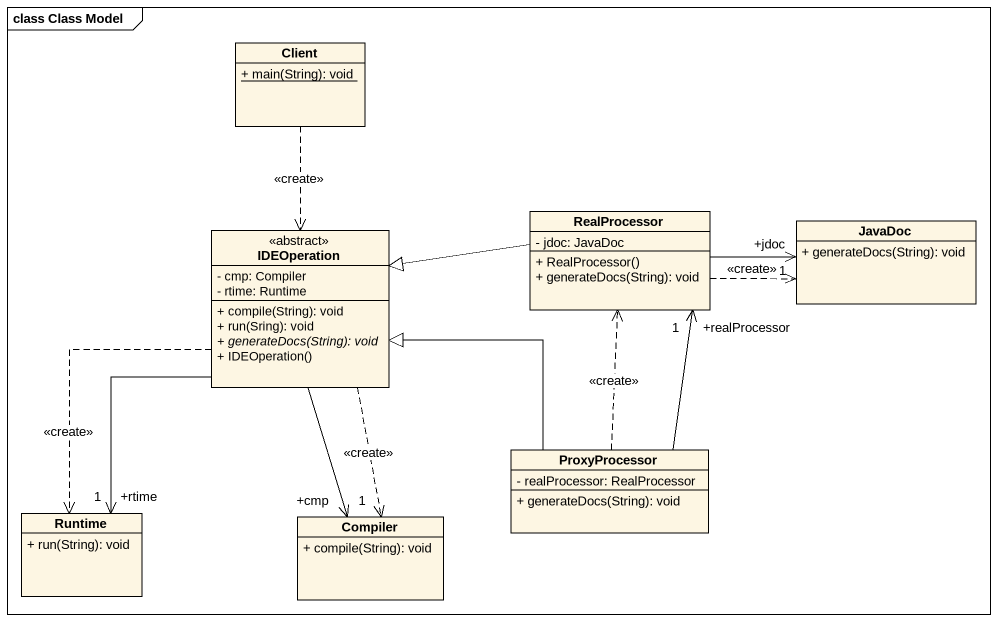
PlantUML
@startuml
mainframe class Class Model
hide circle
hide empty members
skinparam classAttributeIconSize 0
class Client {
  {static} + main(String): void
}
class RealProcessor {
  - jdoc: JavaDoc
  + RealProcessor()
  + generateDocs(String): void
}
class JavaDoc {
  + generateDocs(String): void
}
class IDEOperation <<abstract>> {
  - cmp: Compiler
  - rtime: Runtime
  + compile(String): void
  + run(Sring): void
  {abstract} + generateDocs(String): void
  + IDEOperation()
}
class ProxyProcessor {
  - realProcessor: RealProcessor
  + generateDocs(String): void
}
class Runtime {
  + run(String): void
}
class Compiler {
  + compile(String): void
}
Client ..> IDEOperation : <<create>>
RealProcessor -right-> "+jdoc\n1" JavaDoc
RealProcessor .right.> JavaDoc : <<create>>
RealProcessor -left-|> IDEOperation
IDEOperation --> "+rtime\n1" Runtime
IDEOperation ..> Runtime : <<create>>
IDEOperation --> "+cmp\n1" Compiler
IDEOperation ..> Compiler : <<create>>
ProxyProcessor -up-> "+realProcessor\n1" RealProcessor
ProxyProcessor .up.> RealProcessor : <<create>>
ProxyProcessor -left-|> IDEOperation
@enduml
